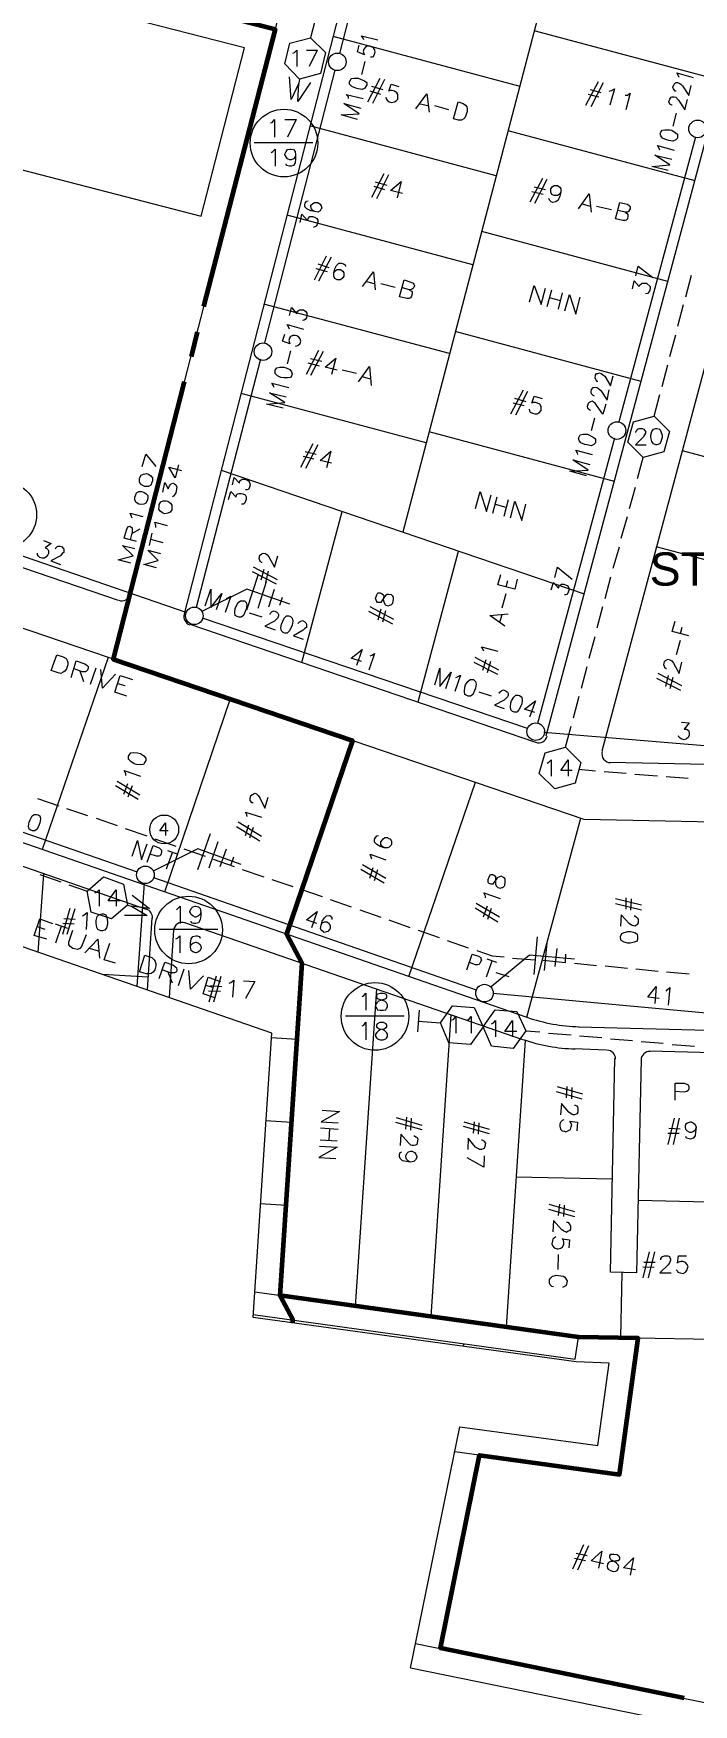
# Model space of a CAD drawing. Header units: millimetres. Extents: x 3.6 to 37.8, y 0.6 to 28.7.
# Drawn here: x 11.16 to 16, y 10.01 to 22.28 of the extents above; entities that cross this region are included whole.
import ezdxf

# ---------------------------------------------------------------- set-up
doc = ezdxf.new("R2010")
doc.units = ezdxf.units.MM
for name, color, linetype in [('PDF_0', 7, 'Continuous'), ('PDF_S45$BOUNDARY-NODE', 3, 'Continuous'), ('PDF_S45$HCOUNT', 1, 'Continuous'), ('PDF_S45$NAME-ROAD', 7, 'Continuous'), ('PDF_S45$Passives-TapOffs', 7, 'Continuous'), ('PDF_S45$POLE', 7, 'Continuous'), ('PDF_S45$strand', 7, 'Continuous'), ('PDF_S45$Symbols-EndOfLine', 7, 'Continuous'), ('PDF_S45$Symbols-SelfTerminating', 7, 'Continuous'), ('PDF_S45$Symbols-Terminator', 7, 'Continuous'), ('PDF_Text', 7, 'Continuous')]:
    doc.layers.add(name, color=color, linetype=linetype)
for name, color, linetype, true_color in [('PDF_S45$Actives-NodeReceiver', 104, 'Continuous', 0x009525), ('PDF_S45$Cable-565', 23, 'Continuous', 0xdd8a6e), ('PDF_S45$LOTS', 254, 'Continuous', 0xdcdcdc), ('PDF_S45$ROAD', 8, 'Continuous', 0x808080), ('PDF_S45$SDU', 157, 'Continuous', 0x396472), ('PDF_S45$Symbols-Ground', 12, 'Continuous', 0xb80000)]:
    doc.layers.add(name, color=color, linetype=linetype, true_color=true_color)
doc.styles.add('PDF Swiss721BT-LightCondensed', font='arial.ttf')

msp = doc.modelspace()

# ---------------------------------------------------------------- linework, layer by layer
at = {"layer": 'PDF_0', "lineweight": 9}
msp.add_lwpolyline([(22.904, 8.446), (13.922, 10.277), (14.285, 12.049), (15.298, 11.912), (15.381, 12.516), (15.139, 12.525), (12.767, 12.85), (12.904, 14.939), (6.495, 17.157), (7.784, 19.822), (8.347, 21.978), (12.387, 20.935), (12.704, 22.169), (11.145, 22.57), (12.412, 28.583), (14.622, 28.116), (14.485, 27.586), (14.71, 27.532), (24.709, 25.218)], dxfattribs=at)
at = {"layer": 'PDF_S45$Actives-NodeReceiver', "lineweight": 18}
for points in [[(11.954, 19.096), (11.979, 19.188), (12.054, 19.096)], [(12.22, 19.109), (12.195, 19.013), (12.15, 19.092), (12.241, 19.067)], [(12.104, 18.909), (12.12, 18.979), (12.145, 18.934), (12.154, 18.954), (12.158, 18.963), (12.166, 18.971), (12.179, 18.975), (12.191, 18.971), (12.2, 18.963), (12.208, 18.946), (12.2, 18.904), (12.191, 18.888), (12.183, 18.879), (12.175, 18.875)], [(11.912, 18.546), (11.82, 18.571), (11.837, 18.629), (11.849, 18.654), (11.862, 18.658), (11.87, 18.654), (11.879, 18.646), (11.879, 18.617), (11.866, 18.558)], [(11.879, 18.717), (11.866, 18.754), (11.958, 18.729)], [(12.054, 18.65), (12.054, 18.663), (12.045, 18.688), (12.137, 18.663)], [(11.937, 18.638), (11.874, 18.604)], [(12.024, 18.608), (12.004, 18.517)], [(12.108, 18.537), (12.016, 18.562)], [(11.87, 18.387), (11.778, 18.412), (11.887, 18.442), (11.808, 18.517), (11.899, 18.496)], [(12.058, 18.354), (11.966, 18.379), (12.07, 18.408), (11.995, 18.483), (12.087, 18.458)]]:
    msp.add_lwpolyline(points, dxfattribs=at)
for points in [[(11.933, 19.004), (11.937, 19.017), (11.945, 19.034), (11.962, 19.042), (11.983, 19.046), (11.999, 19.042), (12.016, 19.029), (12.029, 19.013), (12.029, 18.992), (12.024, 18.979), (12.016, 18.959), (11.999, 18.95), (11.974, 18.95), (11.962, 18.954), (11.941, 18.967), (11.933, 18.984)], [(11.899, 18.871), (11.904, 18.884), (11.912, 18.904), (11.929, 18.913), (11.949, 18.913), (11.966, 18.909), (11.983, 18.896), (11.995, 18.884), (11.995, 18.863), (11.991, 18.846), (11.979, 18.829), (11.966, 18.821), (11.941, 18.817), (11.929, 18.821), (11.908, 18.834), (11.899, 18.85)], [(12.079, 18.804), (12.079, 18.817), (12.091, 18.838), (12.108, 18.846), (12.129, 18.846), (12.141, 18.842), (12.162, 18.829), (12.17, 18.813), (12.17, 18.779), (12.158, 18.763), (12.141, 18.754), (12.12, 18.75), (12.108, 18.754), (12.087, 18.767), (12.075, 18.783)]]:
    msp.add_lwpolyline(points, close=True, dxfattribs=at)
at = {"layer": 'PDF_S45$BOUNDARY-NODE', "lineweight": 60}
for points in [[(11.361, 22.707), (12.929, 22.307), (12.404, 20.272)], [(12.358, 20.084), (12.312, 19.901)], [(12.262, 19.718), (11.741, 17.683), (13.496, 17.086), (13.013, 15.664), (13.125, 15.452), (12.963, 13.012), (13.059, 12.833), (13.055, 12.81)], [(15.932, 10.056), (14.143, 10.423), (14.43, 11.841), (15.456, 11.699), (15.594, 12.7), (15.156, 12.708), (12.963, 13.012)]]:
    msp.add_lwpolyline(points, dxfattribs=at)
at = {"layer": 'PDF_S45$Cable-565', "lineweight": 13}
for points in [[(13.238, 22.432), (13.188, 22.244)], [(15.944, 20.343), (15.986, 20.501)], [(15.886, 20.126), (15.927, 20.285)], [(15.827, 19.905), (15.869, 20.064)], [(15.769, 19.684), (15.811, 19.843)], [(15.711, 19.467), (15.752, 19.626)], [(15.59, 19.009), (15.631, 19.163)], [(15.531, 18.788), (15.573, 18.946)], [(15.469, 18.571), (15.515, 18.729)], [(15.41, 18.35), (15.456, 18.508)], [(15.352, 18.129), (15.394, 18.287)], [(15.294, 17.912), (15.335, 18.07)], [(15.235, 17.691), (15.277, 17.849)], [(15.177, 17.47), (15.219, 17.628)], [(15.118, 17.253), (15.16, 17.412)], [(15.06, 17.036), (15.102, 17.191)], [(15.281, 16.861), (15.156, 16.874)], [(15.506, 16.845), (15.344, 16.857)], [(15.736, 16.824), (15.569, 16.836)], [(15.961, 16.807), (15.798, 16.819)], [(11.186, 16.661), (11.341, 16.607)], [(11.399, 16.586), (11.553, 16.536)], [(11.616, 16.515), (11.77, 16.461)], [(11.828, 16.44), (11.987, 16.386)], [(12.045, 16.365), (12.2, 16.311)], [(12.258, 16.29), (12.416, 16.236)], [(12.475, 16.215), (12.629, 16.161)], [(11.203, 16.102), (11.357, 16.048)], [(12.687, 16.14), (12.846, 16.086)], [(11.416, 16.027), (11.549, 15.981)], [(12.904, 16.065), (13.059, 16.015)], [(13.117, 15.994), (13.275, 15.94)], [(13.334, 15.919), (13.488, 15.865)], [(13.551, 15.844), (13.705, 15.79)], [(13.763, 15.769), (13.918, 15.714)], [(13.98, 15.694), (14.134, 15.639)], [(14.193, 15.619), (14.347, 15.564)], [(14.41, 15.544), (14.522, 15.506), (14.61, 15.498)], [(14.672, 15.489), (14.835, 15.477)], [(14.897, 15.473), (15.06, 15.456)], [(15.127, 15.452), (15.289, 15.435)], [(15.352, 15.431), (15.515, 15.414)], [(15.577, 15.41), (15.74, 15.393)], [(15.802, 15.389), (15.969, 15.373)], [(14.768, 14.956), (14.872, 14.947)], [(14.935, 14.939), (15.102, 14.926)], [(15.164, 14.918), (15.327, 14.906)], [(15.39, 14.897), (15.552, 14.885)], [(15.615, 14.876), (15.777, 14.864)], [(15.844, 14.855), (16.007, 14.843)]]:
    msp.add_lwpolyline(points, dxfattribs=at)
at = {"layer": 'PDF_S45$HCOUNT', "lineweight": 9}
msp.add_lwpolyline([(12.145, 16.423), (12.083, 16.423), (12.125, 16.482), (12.125, 16.39)], dxfattribs=at)
msp.add_circle((12.115, 16.433), 0.106, dxfattribs=at)
at = {"layer": 'PDF_S45$LOTS', "lineweight": 0}
for points in [[(13.868, 18.617), (15.41, 24.5), (15.636, 25.472)], [(14.727, 21.886), (13.355, 22.253)], [(16.207, 21.928), (14.831, 22.294)], [(14.551, 21.231), (13.184, 21.598)], [(16.011, 21.194), (14.639, 21.561)], [(14.38, 20.577), (13.017, 20.943)], [(15.811, 20.456), (14.447, 20.823)], [(14.209, 19.926), (12.846, 20.289)], [(15.615, 19.722), (14.251, 20.089)], [(14.038, 19.271), (12.679, 19.634)], [(15.419, 18.988), (14.059, 19.351)], [(17.253, 18.854), (15.919, 19.213)], [(12.533, 19.071), (15.198, 18.162)], [(13.125, 17.658), (13.421, 18.767)], [(13.98, 17.37), (14.276, 18.475)], [(17.074, 18.15), (15.727, 18.508)], [(11.703, 17.695), (11.22, 16.286)], [(12.6, 17.391), (12.116, 15.973)], [(13.496, 17.086), (13.013, 15.664)], [(14.397, 16.778), (13.909, 15.352)], [(14.777, 15.056), (15.173, 16.515)], [(11.19, 15.533), (11.232, 16.106)], [(11.995, 15.348), (11.661, 15.369)], [(13.125, 15.452), (12.963, 13.012)], [(13.672, 15.264), (13.517, 12.933)], [(14.218, 15.072), (14.072, 12.858)], [(12.902, 14.905), (13.088, 14.893)], [(14.764, 14.885), (14.626, 12.783)], [(12.862, 14.297), (13.05, 14.284)], [(15.406, 13.867), (14.697, 13.88)], [(12.822, 13.688), (13.009, 13.675)], [(16.303, 13.692), (15.594, 13.709)], [(15.473, 13.179), (15.465, 12.704)], [(13.055, 12.81), (13.059, 12.833)], [(15.594, 12.7), (15.456, 11.699), (14.247, 11.866)], [(14.311, 12.638), (14.314, 12.658)], [(16.282, 12.687), (15.156, 12.708)], [(14.143, 10.423), (14.43, 11.841)]]:
    msp.add_lwpolyline(points, dxfattribs=at)
at = {"layer": 'PDF_S45$NAME-ROAD', "lineweight": 9}
for points in [[(11.328, 17.716), (11.374, 17.699), (11.395, 17.687), (11.403, 17.674), (11.407, 17.658), (11.407, 17.641), (11.399, 17.612), (11.386, 17.595), (11.374, 17.587), (11.357, 17.578), (11.336, 17.583), (11.286, 17.599)], [(11.974, 15.51), (12.024, 15.493), (12.041, 15.477), (12.049, 15.464), (12.054, 15.448), (12.054, 15.431), (12.045, 15.402), (12.033, 15.385), (12.02, 15.377), (12.004, 15.373), (11.983, 15.373), (11.933, 15.389)]]:
    msp.add_lwpolyline(points, close=True, dxfattribs=at)
for points in [[(11.432, 17.549), (11.47, 17.67), (11.532, 17.649), (11.549, 17.637), (11.557, 17.628), (11.557, 17.616), (11.553, 17.603), (11.545, 17.595), (11.537, 17.591), (11.512, 17.591), (11.453, 17.612)], [(11.524, 17.516), (11.499, 17.595)], [(11.574, 17.499), (11.616, 17.62)], [(11.758, 17.574), (11.662, 17.47), (11.649, 17.608)], [(11.841, 17.412), (11.753, 17.441), (11.791, 17.562), (11.883, 17.533)], [(11.828, 17.487), (11.774, 17.503)], [(11.253, 15.627), (11.161, 15.656), (11.203, 15.777), (11.295, 15.744)], [(11.241, 15.698), (11.186, 15.719)], [(11.407, 15.706), (11.316, 15.739)], [(11.32, 15.602), (11.361, 15.723)], [(11.541, 15.66), (11.507, 15.573), (11.495, 15.56), (11.478, 15.552), (11.457, 15.556), (11.445, 15.56), (11.424, 15.573), (11.416, 15.589), (11.416, 15.606), (11.445, 15.694)], [(11.532, 15.527), (11.628, 15.627), (11.641, 15.489)], [(11.758, 15.452), (11.674, 15.477), (11.716, 15.598)], [(11.633, 15.539), (11.566, 15.56)], [(12.079, 15.339), (12.12, 15.46), (12.179, 15.439), (12.2, 15.423), (12.204, 15.418), (12.208, 15.402), (12.204, 15.389), (12.191, 15.381), (12.162, 15.381), (12.1, 15.402)], [(12.175, 15.306), (12.145, 15.385)], [(12.22, 15.289), (12.262, 15.41)], [(12.404, 15.36), (12.308, 15.26), (12.296, 15.398)], [(12.487, 15.197), (12.4, 15.227), (12.437, 15.348), (12.529, 15.318)], [(12.475, 15.272), (12.421, 15.289)], [(15.865, 14.447), (15.865, 14.572), (15.932, 14.572), (15.952, 14.564), (15.961, 14.559), (15.965, 14.547), (15.965, 14.53), (15.961, 14.518), (15.952, 14.509), (15.932, 14.505), (15.865, 14.509)]]:
    msp.add_lwpolyline(points, dxfattribs=at)
at = {"layer": 'PDF_S45$Passives-TapOffs', "lineweight": 9}
for points in [[(13.263, 21.982), (13.109, 21.94), (13, 22.053), (13.038, 22.203), (13.188, 22.244), (13.3, 22.136)], [(15.781, 19.205), (15.631, 19.163), (15.519, 19.276), (15.56, 19.426), (15.711, 19.467), (15.823, 19.355)], [(15.723, 19.376), (15.731, 19.376), (15.752, 19.371), (15.761, 19.355), (15.769, 19.326), (15.769, 19.309), (15.761, 19.28), (15.752, 19.263), (15.731, 19.255), (15.723, 19.255), (15.706, 19.263), (15.694, 19.28), (15.686, 19.309), (15.686, 19.326), (15.694, 19.355), (15.706, 19.371)], [(15.131, 16.774), (14.981, 16.732), (14.868, 16.845), (14.91, 16.995), (15.06, 17.036), (15.173, 16.924)], [(11.816, 16.031), (11.845, 15.877), (11.728, 15.777), (11.578, 15.827), (11.549, 15.981), (11.67, 16.086)], [(14.205, 14.868), (14.143, 15.014), (14.23, 15.139), (14.389, 15.127), (14.455, 14.985), (14.364, 14.855)], [(14.518, 14.843), (14.455, 14.985), (14.543, 15.11), (14.702, 15.097), (14.768, 14.956), (14.676, 14.826)]]:
    msp.add_lwpolyline(points, close=True, dxfattribs=at)
for points in [[(13.059, 22.132), (13.071, 22.136), (13.088, 22.153), (13.088, 22.032)], [(13.159, 22.153), (13.238, 22.153), (13.18, 22.032)], [(15.577, 19.346), (15.577, 19.355), (15.586, 19.363), (15.59, 19.371), (15.602, 19.376), (15.623, 19.376), (15.636, 19.371), (15.64, 19.363), (15.648, 19.355), (15.648, 19.342), (15.64, 19.33), (15.631, 19.313), (15.573, 19.255), (15.652, 19.255)], [(14.927, 16.92), (14.939, 16.928), (14.956, 16.945), (14.956, 16.824)], [(15.11, 16.865), (15.027, 16.865), (15.081, 16.945), (15.081, 16.824)], [(11.607, 15.969), (11.62, 15.973), (11.637, 15.99), (11.637, 15.869)], [(11.791, 15.91), (11.703, 15.91), (11.762, 15.99), (11.762, 15.869)], [(14.226, 15.035), (14.239, 15.039), (14.255, 15.06), (14.255, 14.939)], [(14.339, 15.035), (14.351, 15.039), (14.368, 15.06), (14.368, 14.939)], [(14.518, 15.006), (14.531, 15.014), (14.547, 15.031), (14.547, 14.91)], [(14.702, 14.951), (14.614, 14.951), (14.672, 15.031), (14.672, 14.91)]]:
    msp.add_lwpolyline(points, dxfattribs=at)
at = {"layer": 'PDF_S45$POLE', "lineweight": 0}
for points in [[(13.58, 22.228), (13.576, 22.24), (13.563, 22.257), (13.684, 22.228)], [(13.63, 22.103), (13.642, 22.103), (13.651, 22.107), (13.659, 22.124), (13.663, 22.14), (13.659, 22.157), (13.651, 22.169), (13.626, 22.182), (13.605, 22.182), (13.592, 22.174), (13.58, 22.161), (13.576, 22.144), (13.58, 22.128), (13.584, 22.119), (13.534, 22.14), (13.546, 22.19)], [(13.588, 22.069), (13.563, 21.973)], [(15.894, 21.953), (15.89, 21.965), (15.877, 21.986), (15.998, 21.953)], [(15.873, 21.852), (15.865, 21.852), (15.857, 21.861), (15.852, 21.869), (15.848, 21.882), (15.857, 21.903), (15.869, 21.915), (15.882, 21.915), (15.894, 21.911), (15.907, 21.903), (15.919, 21.89), (15.965, 21.819), (15.982, 21.894)], [(13.534, 21.644), (13.413, 21.677), (13.546, 21.686), (13.434, 21.761), (13.559, 21.727)], [(13.467, 21.798), (13.467, 21.811), (13.451, 21.827), (13.576, 21.798)], [(15.844, 21.748), (15.84, 21.748), (15.827, 21.757), (15.819, 21.773), (15.827, 21.794), (15.836, 21.807), (15.844, 21.811), (15.857, 21.811), (15.869, 21.807), (15.89, 21.786), (15.936, 21.715), (15.957, 21.79)], [(15.873, 21.69), (15.848, 21.594)], [(15.815, 21.269), (15.694, 21.298), (15.827, 21.31), (15.715, 21.381), (15.84, 21.352)], [(15.752, 21.419), (15.748, 21.431), (15.736, 21.452), (15.857, 21.419)], [(13.034, 20.205), (13.05, 20.264), (13.088, 20.218), (13.092, 20.235), (13.1, 20.243), (13.109, 20.247), (13.138, 20.247), (13.154, 20.235), (13.163, 20.222), (13.163, 20.205), (13.159, 20.189), (13.15, 20.176), (13.142, 20.172), (13.129, 20.168)], [(13.034, 20.105), (13.029, 20.118), (13.017, 20.139), (13.138, 20.105)], [(13.079, 19.98), (13.096, 19.984), (13.113, 20.001), (13.117, 20.018), (13.113, 20.034), (13.104, 20.047), (13.088, 20.055), (13.075, 20.059), (13.059, 20.059), (13.042, 20.051), (13.034, 20.039), (13.029, 20.022), (13.034, 20.005), (13.038, 19.997), (12.984, 20.018), (13, 20.068)], [(13.042, 19.947), (13.017, 19.851)], [(15.298, 19.722), (15.294, 19.722), (15.285, 19.73), (15.277, 19.747), (15.281, 19.768), (15.289, 19.78), (15.298, 19.78), (15.31, 19.784), (15.323, 19.78), (15.331, 19.772), (15.348, 19.759), (15.39, 19.688), (15.41, 19.763)], [(12.988, 19.526), (12.867, 19.555), (13, 19.567), (12.888, 19.638), (13.009, 19.609)], [(12.921, 19.676), (12.917, 19.688), (12.904, 19.709), (13.029, 19.676)], [(15.273, 19.613), (15.264, 19.617), (15.252, 19.63), (15.248, 19.642), (15.252, 19.663), (15.264, 19.676), (15.269, 19.676), (15.281, 19.68), (15.294, 19.676), (15.306, 19.667), (15.319, 19.655), (15.365, 19.584), (15.381, 19.659)], [(15.356, 19.555), (15.335, 19.48), (15.289, 19.547), (15.277, 19.563), (15.264, 19.572), (15.256, 19.576), (15.244, 19.572), (15.235, 19.567), (15.227, 19.559), (15.219, 19.538), (15.223, 19.526), (15.227, 19.522), (15.239, 19.513), (15.244, 19.509)], [(15.273, 19.451), (15.248, 19.359)], [(15.214, 19.029), (15.093, 19.063), (15.227, 19.071), (15.114, 19.146), (15.239, 19.113)], [(15.152, 19.184), (15.148, 19.196), (15.135, 19.217), (15.256, 19.184)], [(12.416, 18.075), (12.458, 18.196), (12.458, 18.062), (12.537, 18.166), (12.496, 18.045)], [(12.571, 18.129), (12.583, 18.133), (12.604, 18.145), (12.562, 18.025)], [(12.892, 18.012), (12.896, 18.02), (12.908, 18.033), (12.921, 18.037), (12.942, 18.029), (12.95, 18.02), (12.954, 18.012), (12.954, 18), (12.95, 17.987), (12.925, 17.962), (12.854, 17.924), (12.929, 17.899)], [(12.833, 17.991), (12.742, 18.02)], [(13.096, 17.945), (13.109, 17.958), (13.117, 17.962), (13.129, 17.966), (13.146, 17.958), (13.154, 17.95), (13.159, 17.941), (13.159, 17.916), (13.146, 17.908), (13.134, 17.895), (13.063, 17.854), (13.134, 17.829)], [(14.101, 17.495), (14.139, 17.616), (14.139, 17.482), (14.222, 17.587), (14.18, 17.466)], [(14.255, 17.549), (14.268, 17.553), (14.289, 17.566), (14.247, 17.445)], [(14.518, 17.412), (14.426, 17.441)], [(14.576, 17.432), (14.576, 17.441), (14.589, 17.449), (14.593, 17.453), (14.606, 17.457), (14.626, 17.449), (14.635, 17.441), (14.639, 17.432), (14.639, 17.42), (14.635, 17.407), (14.61, 17.382), (14.539, 17.345), (14.61, 17.32)], [(14.835, 17.291), (14.76, 17.316), (14.839, 17.378), (14.797, 17.257)], [(11.879, 16.236), (11.92, 16.352), (11.949, 16.211), (11.991, 16.327)], [(11.991, 16.194), (12.033, 16.315), (12.079, 16.298), (12.095, 16.282), (12.095, 16.269), (12.091, 16.248), (12.083, 16.24), (12.075, 16.236), (12.058, 16.236), (12.012, 16.252)], [(12.133, 16.144), (12.175, 16.265)], [(12.212, 16.252), (12.141, 16.277)], [(14.335, 15.402), (14.376, 15.518), (14.422, 15.502), (14.439, 15.493), (14.439, 15.485), (14.443, 15.473), (14.435, 15.456), (14.426, 15.443), (14.418, 15.439), (14.401, 15.439), (14.355, 15.456)], [(14.481, 15.352), (14.522, 15.468)], [(14.556, 15.456), (14.485, 15.481)], [(14.647, 15.352), (14.551, 15.381)]]:
    msp.add_lwpolyline(points, dxfattribs=at)
for points in [[(13.476, 21.919), (13.488, 21.944), (13.509, 21.948), (13.538, 21.948), (13.555, 21.94), (13.584, 21.928), (13.601, 21.915), (13.601, 21.898), (13.596, 21.886), (13.588, 21.873), (13.567, 21.865), (13.538, 21.869), (13.521, 21.873), (13.492, 21.886), (13.476, 21.903)], [(15.756, 21.54), (15.761, 21.552), (15.769, 21.565), (15.79, 21.569), (15.823, 21.569), (15.84, 21.565), (15.865, 21.548), (15.882, 21.536), (15.882, 21.506), (15.869, 21.494), (15.848, 21.486), (15.819, 21.49), (15.802, 21.494), (15.773, 21.506), (15.761, 21.523)], [(12.929, 19.78), (12.929, 19.805), (12.942, 19.822), (12.963, 19.826), (12.992, 19.826), (13.009, 19.822), (13.038, 19.809), (13.05, 19.793), (13.054, 19.776), (13.05, 19.763), (13.042, 19.751), (13.021, 19.747), (12.992, 19.747), (12.971, 19.751), (12.946, 19.763)], [(15.156, 19.305), (15.169, 19.33), (15.189, 19.334), (15.223, 19.334), (15.264, 19.313), (15.281, 19.301), (15.281, 19.271), (15.269, 19.259), (15.248, 19.25), (15.219, 19.255), (15.202, 19.259), (15.173, 19.271), (15.16, 19.288)], [(12.675, 18.112), (12.704, 18.112), (12.717, 18.1), (12.721, 18.079), (12.717, 18.05), (12.708, 18.033), (12.696, 18.004), (12.679, 17.991), (12.662, 17.991), (12.65, 17.995), (12.637, 18.004), (12.633, 18.025), (12.637, 18.058), (12.658, 18.1)], [(13.029, 18), (13.042, 17.995), (13.054, 17.983), (13.059, 17.962), (13.054, 17.933), (13.034, 17.891), (13.017, 17.874), (13, 17.874), (12.988, 17.879), (12.975, 17.891), (12.971, 17.912), (12.975, 17.941), (12.996, 17.983), (13.013, 18)], [(14.36, 17.533), (14.385, 17.533), (14.401, 17.52), (14.405, 17.499), (14.401, 17.47), (14.393, 17.453), (14.38, 17.424), (14.364, 17.412), (14.347, 17.412), (14.335, 17.416), (14.322, 17.424), (14.318, 17.445), (14.322, 17.478), (14.326, 17.495), (14.343, 17.52)], [(14.714, 17.42), (14.722, 17.416), (14.739, 17.403), (14.743, 17.382), (14.739, 17.353), (14.718, 17.312), (14.702, 17.295), (14.685, 17.295), (14.672, 17.299), (14.66, 17.312), (14.656, 17.332), (14.66, 17.362), (14.664, 17.378), (14.681, 17.403), (14.697, 17.42)]]:
    msp.add_lwpolyline(points, close=True, dxfattribs=at)
for centre in [(13.386, 22.067), (16.03, 21.575), (12.84, 19.94), (15.438, 19.361), (12.336, 18.001), (14.842, 17.151), (11.977, 16.1), (14.466, 15.232)]:
    msp.add_circle(centre, 0.0646, dxfattribs=at)
at = {"layer": 'PDF_S45$ROAD', "lineweight": 0}
for points in [[(11.862, 18.162), (13.838, 25.822)], [(14.251, 25.73), (12.262, 18.016)], [(14.918, 17.12), (17.049, 25.08)], [(17.462, 24.988), (15.327, 17.007)], [(8.572, 19.209), (11.778, 18.116)], [(19.589, 16.415), (15.198, 16.507), (8.313, 18.85)], [(12.304, 17.941), (14.839, 17.074)], [(7.684, 17.512), (14.777, 15.056)], [(15.385, 16.928), (18.108, 16.87)], [(10.482, 16.369), (11.983, 15.848)], [(12.024, 15.785), (11.99, 15.256)], [(14.747, 14.889), (12.266, 15.748)], [(12.183, 15.694), (12.151, 15.2)], [(15.156, 14.985), (20.656, 14.843)], [(15.36, 14.814), (15.127, 14.822)], [(15.615, 14.747), (15.581, 13.179), (15.39, 13.183), (15.423, 14.751)], [(12.768, 12.872), (15.131, 12.545), (15.156, 12.708), (12.779, 13.036)], [(13.959, 10.458), (23.108, 8.592), (23.075, 8.28), (22.89, 8.317)]]:
    msp.add_lwpolyline(points, dxfattribs=at)
msp.add_lwpolyline([(17.037, 14.706, 0.412782), (16.974, 14.772), (15.677, 14.805)], format="xyb", dxfattribs=at)
for centre, radius, start, end in [((11.802, 18.176), 0.0646, 251.1969, 345.5474), ((12.323, 17.997), 0.0646, 165.5475, 251.1969), ((14.863, 17.134), 0.0646, 251.1969, 345.0311), ((15.392, 16.988), 0.0646, 165.0312, 268.8244), ((11.964, 15.787), 0.0646, 356.2372, 70.8838), ((12.248, 15.687), 0.0646, 70.8837, 176.2371), ((15.192, 16.246), 1.261, 250.8838, 268.5443), ((15.163, 16.083), 1.261, 250.8838, 268.5443), ((15.363, 14.749), 0.0646, 358.8245, 88.5443), ((15.68, 14.74), 0.0646, 88.5443, 178.8244)]:
    msp.add_arc(centre, radius, start, end, dxfattribs=at)
at = {"layer": 'PDF_S45$SDU', "lineweight": 0}
for points in [[(13.609, 21.773), (13.701, 21.948)], [(13.705, 21.827), (13.626, 21.852)], [(13.722, 21.861), (13.638, 21.886)], [(13.647, 21.765), (13.734, 21.94)], [(13.742, 21.807), (13.747, 21.794), (13.751, 21.786), (13.767, 21.773), (13.784, 21.769), (13.805, 21.773), (13.817, 21.782), (13.83, 21.794), (13.83, 21.827), (13.822, 21.84), (13.805, 21.852), (13.788, 21.857), (13.767, 21.857), (13.763, 21.852), (13.78, 21.903), (13.838, 21.886)], [(15.21, 21.748), (15.302, 21.923)], [(15.323, 21.84), (15.244, 21.861)], [(15.248, 21.74), (15.339, 21.915)], [(15.381, 21.852), (15.398, 21.857), (15.419, 21.869), (15.385, 21.748)], [(15.498, 21.823), (15.515, 21.823), (15.535, 21.836), (15.502, 21.715)], [(13.963, 21.723), (14.043, 21.832), (14.059, 21.698)], [(14.051, 21.744), (13.993, 21.757)], [(14.205, 21.715), (14.101, 21.744)], [(15.306, 21.807), (15.227, 21.827)], [(13.638, 21.073), (13.73, 21.248)], [(13.676, 21.064), (13.763, 21.24)], [(13.734, 21.127), (13.655, 21.152)], [(13.751, 21.16), (13.667, 21.185)], [(13.863, 21.102), (13.776, 21.123), (13.855, 21.189), (13.826, 21.069)], [(14.802, 21.039), (14.893, 21.214)], [(14.897, 21.094), (14.814, 21.114)], [(14.914, 21.127), (14.831, 21.148)], [(14.835, 21.031), (14.927, 21.206)], [(15.027, 21.11), (15.018, 21.081), (15.006, 21.052), (14.989, 21.039), (14.968, 21.035), (14.956, 21.039), (14.943, 21.052), (14.939, 21.064)], [(15.156, 20.989), (15.235, 21.098), (15.248, 20.964)], [(15.244, 21.006), (15.185, 21.023)], [(15.398, 20.981), (15.289, 21.006)], [(15.498, 20.964), (15.515, 20.952), (15.519, 20.948), (15.519, 20.935), (15.515, 20.914), (15.506, 20.906), (15.498, 20.902), (15.481, 20.902), (15.427, 20.914), (15.46, 21.035), (15.515, 21.023), (15.531, 21.01), (15.535, 21.006), (15.535, 20.989), (15.531, 20.981), (15.523, 20.968), (15.519, 20.964), (15.498, 20.964), (15.444, 20.977)], [(13.217, 20.468), (13.305, 20.643)], [(13.25, 20.46), (13.342, 20.635)], [(13.313, 20.526), (13.23, 20.547)], [(13.325, 20.556), (13.246, 20.581)], [(13.359, 20.518), (13.367, 20.547), (13.38, 20.572), (13.396, 20.589), (13.417, 20.589), (13.43, 20.585), (13.442, 20.577), (13.446, 20.564)], [(13.571, 20.418), (13.651, 20.526), (13.663, 20.393)], [(13.655, 20.439), (13.596, 20.456)], [(13.809, 20.41), (13.705, 20.439)], [(13.913, 20.393), (13.93, 20.385), (13.934, 20.376), (13.934, 20.364), (13.93, 20.347), (13.922, 20.335), (13.913, 20.33), (13.897, 20.33), (13.843, 20.343), (13.876, 20.468), (13.926, 20.451), (13.943, 20.443), (13.947, 20.435), (13.951, 20.422), (13.947, 20.41), (13.938, 20.401), (13.93, 20.397), (13.913, 20.393), (13.859, 20.41)], [(14.797, 20.305), (14.831, 20.426), (14.881, 20.285), (14.914, 20.406)], [(14.927, 20.272), (14.96, 20.393)], [(15.01, 20.251), (15.039, 20.372)], [(15.027, 20.314), (14.943, 20.335)], [(15.056, 20.239), (15.089, 20.36), (15.135, 20.214), (15.169, 20.339)], [(13.159, 19.776), (13.25, 19.951)], [(13.271, 19.868), (13.188, 19.888)], [(13.192, 19.768), (13.284, 19.943)], [(13.384, 19.805), (13.296, 19.826), (13.375, 19.893), (13.342, 19.772)], [(13.255, 19.834), (13.171, 19.855)], [(13.526, 19.78), (13.421, 19.805)], [(13.542, 19.718), (13.622, 19.83), (13.634, 19.692)], [(13.63, 19.738), (13.571, 19.755)], [(14.66, 19.484), (14.752, 19.659)], [(14.697, 19.476), (14.785, 19.651)], [(14.756, 19.542), (14.676, 19.563)], [(14.772, 19.572), (14.689, 19.597)], [(14.793, 19.517), (14.797, 19.505), (14.802, 19.497), (14.818, 19.488), (14.835, 19.484), (14.852, 19.484), (14.868, 19.492), (14.881, 19.509), (14.881, 19.538), (14.872, 19.555), (14.856, 19.563), (14.839, 19.567), (14.818, 19.567), (14.814, 19.563), (14.831, 19.613), (14.889, 19.597)], [(13.117, 19.092), (13.209, 19.267)], [(13.154, 19.084), (13.246, 19.259)], [(13.213, 19.15), (13.134, 19.171)], [(13.23, 19.184), (13.15, 19.205)], [(13.342, 19.121), (13.259, 19.142), (13.338, 19.209), (13.305, 19.088)], [(14.401, 18.788), (14.435, 18.913), (14.481, 18.767), (14.514, 18.888)], [(14.526, 18.754), (14.56, 18.875)], [(14.626, 18.796), (14.547, 18.817)], [(14.61, 18.733), (14.643, 18.854)], [(14.656, 18.721), (14.689, 18.842), (14.739, 18.7), (14.768, 18.821)], [(12.833, 18.392), (12.829, 18.392), (12.821, 18.4), (12.817, 18.408), (12.813, 18.421), (12.817, 18.446), (12.829, 18.454), (12.833, 18.458), (12.846, 18.462), (12.858, 18.458), (12.871, 18.45), (12.883, 18.433), (12.925, 18.358), (12.95, 18.442)], [(12.938, 18.233), (12.763, 18.325)], [(12.946, 18.266), (12.771, 18.358)], [(12.846, 18.341), (12.825, 18.262)], [(12.879, 18.329), (12.858, 18.246)], [(14.706, 18.271), (14.689, 18.196), (14.564, 18.229), (14.585, 18.304)], [(14.622, 18.162), (14.593, 18.058)], [(14.635, 18.258), (14.622, 18.212)], [(13.792, 17.941), (13.617, 18.033)], [(13.801, 17.975), (13.626, 18.066)], [(13.705, 18.05), (13.684, 17.97)], [(13.738, 18.037), (13.717, 17.954)], [(14.614, 17.924), (14.506, 18.004), (14.639, 18.016)], [(14.593, 18.008), (14.576, 17.95)], [(15.965, 17.854), (15.844, 17.887), (15.865, 17.962)], [(15.915, 17.916), (15.902, 17.87)], [(15.902, 17.82), (15.873, 17.716)], [(14.572, 17.603), (14.397, 17.695)], [(14.46, 17.741), (14.455, 17.754), (14.443, 17.774), (14.564, 17.741)], [(14.476, 17.678), (14.451, 17.599)], [(14.51, 17.666), (14.485, 17.583)], [(15.802, 17.612), (15.798, 17.612), (15.79, 17.62), (15.786, 17.628), (15.781, 17.641), (15.786, 17.666), (15.794, 17.674), (15.802, 17.678), (15.815, 17.683), (15.827, 17.678), (15.84, 17.67), (15.852, 17.653), (15.894, 17.578), (15.915, 17.662)], [(14.564, 17.57), (14.389, 17.658)], [(15.907, 17.453), (15.731, 17.541)], [(15.915, 17.487), (15.74, 17.578)], [(15.815, 17.562), (15.794, 17.482)], [(15.848, 17.549), (15.827, 17.466)], [(11.833, 16.828), (11.833, 16.845), (11.82, 16.865), (11.941, 16.824)], [(11.924, 16.653), (11.758, 16.753)], [(11.937, 16.686), (11.77, 16.786)], [(11.845, 16.769), (11.816, 16.69)], [(11.879, 16.753), (11.849, 16.669)], [(12.767, 16.628), (12.758, 16.628), (12.75, 16.64), (12.746, 16.644), (12.746, 16.661), (12.75, 16.682), (12.763, 16.69), (12.771, 16.694), (12.783, 16.699), (12.792, 16.694), (12.804, 16.682), (12.817, 16.665), (12.854, 16.59), (12.879, 16.669)], [(12.725, 16.528), (12.721, 16.54), (12.712, 16.561), (12.829, 16.523)], [(12.817, 16.348), (12.646, 16.453)], [(12.829, 16.382), (12.658, 16.486)], [(12.733, 16.465), (12.708, 16.386)], [(12.767, 16.448), (12.742, 16.369)], [(13.73, 16.298), (13.701, 16.307), (13.676, 16.323), (13.659, 16.34), (13.659, 16.361), (13.663, 16.369), (13.676, 16.386), (13.688, 16.39)], [(13.638, 16.215), (13.626, 16.252), (13.742, 16.211)], [(13.73, 16.04), (13.559, 16.14)], [(13.742, 16.073), (13.571, 16.173)], [(13.647, 16.152), (13.622, 16.073)], [(13.68, 16.136), (13.655, 16.056)], [(14.472, 15.931), (14.472, 15.944), (14.46, 15.969), (14.581, 15.927)], [(11.37, 15.664), (11.424, 15.856)], [(11.403, 15.664), (11.462, 15.852)], [(11.516, 15.798), (11.528, 15.806), (11.549, 15.823), (11.541, 15.698)], [(14.564, 15.752), (14.397, 15.856)], [(14.576, 15.79), (14.405, 15.89)], [(14.485, 15.869), (14.455, 15.79)], [(14.514, 15.852), (14.489, 15.773)], [(15.427, 15.927), (15.619, 15.881)], [(15.427, 15.89), (15.619, 15.844)], [(15.506, 15.848), (15.506, 15.931)], [(15.54, 15.84), (15.544, 15.923)], [(11.453, 15.739), (11.37, 15.744)], [(11.462, 15.773), (11.378, 15.777)], [(15.565, 15.798), (15.569, 15.798), (15.581, 15.79), (15.59, 15.785), (15.594, 15.773), (15.594, 15.748), (15.586, 15.735), (15.581, 15.731), (15.569, 15.723), (15.544, 15.731), (15.527, 15.744), (15.469, 15.806), (15.465, 15.723)], [(12.446, 15.168), (12.5, 15.36)], [(12.479, 15.168), (12.533, 15.356)], [(12.529, 15.243), (12.441, 15.247)], [(12.537, 15.277), (12.454, 15.285)], [(12.592, 15.306), (12.604, 15.31), (12.625, 15.327), (12.617, 15.202)], [(12.696, 15.323), (12.779, 15.318), (12.712, 15.193)], [(14.993, 14.509), (15.181, 14.455)], [(14.998, 14.547), (15.185, 14.493)], [(15.068, 14.464), (15.073, 14.547)], [(15.106, 14.455), (15.11, 14.539)], [(13.275, 14.372), (13.401, 14.363), (13.267, 14.288), (13.392, 14.28)], [(15.127, 14.409), (15.131, 14.409), (15.144, 14.405), (15.148, 14.397), (15.152, 14.384), (15.152, 14.359), (15.144, 14.347), (15.139, 14.343), (15.127, 14.338), (15.114, 14.338), (15.102, 14.347), (15.085, 14.359), (15.031, 14.422), (15.023, 14.338)], [(13.263, 14.243), (13.392, 14.234)], [(13.325, 14.151), (13.33, 14.238)], [(13.813, 14.284), (14.005, 14.23)], [(13.817, 14.318), (14.005, 14.263)], [(13.888, 14.234), (13.897, 14.322)], [(13.926, 14.226), (13.93, 14.313)], [(14.31, 14.255), (14.501, 14.201)], [(14.314, 14.288), (14.501, 14.234)], [(14.385, 14.205), (14.393, 14.288)], [(14.422, 14.197), (14.426, 14.28)], [(15.048, 14.301), (15.035, 14.297), (15.027, 14.288), (15.018, 14.272), (15.018, 14.255), (15.023, 14.234), (15.035, 14.222), (15.052, 14.218), (15.064, 14.213), (15.098, 14.23), (15.102, 14.251), (15.106, 14.268), (15.093, 14.293), (15.148, 14.284), (15.144, 14.222)], [(15.815, 14.122), (15.861, 14.313)], [(15.902, 14.234), (15.819, 14.238)], [(15.852, 14.122), (15.898, 14.313)], [(16.019, 14.247), (16.015, 14.213), (16.011, 14.184), (15.998, 14.167), (15.977, 14.159), (15.969, 14.163), (15.948, 14.167), (15.944, 14.18)], [(13.255, 14.109), (13.384, 14.101), (13.25, 14.026), (13.375, 14.017)], [(13.259, 14.155), (13.384, 14.147)], [(13.947, 14.184), (13.951, 14.184), (13.963, 14.176), (13.972, 14.172), (13.976, 14.159), (13.972, 14.134), (13.968, 14.122), (13.959, 14.117), (13.947, 14.113), (13.934, 14.113), (13.926, 14.117), (13.909, 14.134), (13.851, 14.197), (13.847, 14.113)], [(14.443, 14.155), (14.447, 14.155), (14.46, 14.147), (14.464, 14.142), (14.472, 14.13), (14.468, 14.105), (14.464, 14.092), (14.455, 14.088), (14.443, 14.084), (14.43, 14.084), (14.422, 14.088), (14.401, 14.101), (14.347, 14.167), (14.343, 14.084)], [(15.894, 14.201), (15.811, 14.201)], [(13.922, 13.992), (13.863, 14.001), (13.847, 14.017), (13.843, 14.034), (13.843, 14.047), (13.847, 14.063), (13.859, 14.067)], [(14.464, 14.038), (14.46, 13.955), (14.339, 14.022)], [(14.935, 13.646), (15.127, 13.592)], [(14.939, 13.684), (15.127, 13.63)], [(15.01, 13.6), (15.018, 13.684)], [(15.048, 13.592), (15.052, 13.675)], [(15.068, 13.55), (15.077, 13.55), (15.093, 13.534), (15.098, 13.521), (15.098, 13.5), (15.089, 13.488), (15.081, 13.484), (15.068, 13.475), (15.06, 13.479), (15.048, 13.484), (15.031, 13.496), (14.973, 13.563), (14.968, 13.479)], [(14.989, 13.442), (14.977, 13.434), (14.968, 13.429), (14.964, 13.413), (14.96, 13.392), (14.968, 13.375), (14.977, 13.363), (14.998, 13.354), (15.006, 13.354), (15.027, 13.359), (15.039, 13.371), (15.048, 13.388), (15.048, 13.404), (15.043, 13.425), (15.035, 13.429), (15.089, 13.421), (15.085, 13.363)], [(15.006, 13.204), (15.01, 13.313)], [(15.631, 13.142), (15.677, 13.334)], [(15.719, 13.254), (15.636, 13.254)], [(15.669, 13.142), (15.715, 13.334)], [(15.761, 13.275), (15.761, 13.283), (15.769, 13.296), (15.773, 13.3), (15.786, 13.304), (15.811, 13.304), (15.823, 13.3), (15.827, 13.292), (15.832, 13.279), (15.832, 13.271), (15.827, 13.258), (15.815, 13.238), (15.752, 13.179), (15.836, 13.179)], [(15.873, 13.2), (15.882, 13.192), (15.886, 13.183), (15.902, 13.179), (15.923, 13.175), (15.94, 13.183), (15.952, 13.196), (15.957, 13.213), (15.961, 13.225), (15.952, 13.242), (15.94, 13.254), (15.923, 13.263), (15.907, 13.263), (15.886, 13.254), (15.882, 13.25), (15.89, 13.304), (15.948, 13.304)], [(14.973, 13.075), (14.96, 13.079), (14.948, 13.092), (14.943, 13.104), (14.943, 13.129), (14.952, 13.142), (14.964, 13.154), (14.977, 13.158), (14.993, 13.163), (15.027, 13.158), (15.043, 13.154), (15.056, 13.146), (15.073, 13.121), (15.068, 13.096), (15.064, 13.083), (15.039, 13.071)], [(15.711, 13.217), (15.627, 13.221)], [(15.114, 11.007), (15.194, 11.186)], [(15.152, 10.998), (15.231, 11.178)], [(15.206, 11.065), (15.127, 11.082)], [(15.219, 11.103), (15.139, 11.119)], [(15.339, 11.044), (15.248, 11.065), (15.327, 11.136), (15.302, 11.011)], [(15.573, 10.998), (15.485, 11.015), (15.56, 11.086), (15.535, 10.961)]]:
    msp.add_lwpolyline(points, dxfattribs=at)
for points in [[(14.272, 21.773), (14.31, 21.761), (14.326, 21.748), (14.335, 21.736), (14.339, 21.723), (14.339, 21.702), (14.33, 21.673), (14.322, 21.656), (14.314, 21.648), (14.297, 21.64), (14.276, 21.64), (14.239, 21.648)], [(15.014, 21.094), (15.002, 21.085), (14.977, 21.085), (14.96, 21.094), (14.952, 21.11), (14.952, 21.135), (14.964, 21.152), (14.977, 21.16), (15.002, 21.16), (15.018, 21.148), (15.027, 21.135), (15.027, 21.11)], [(13.371, 20.535), (13.384, 20.543), (13.409, 20.543), (13.426, 20.531), (13.434, 20.518), (13.434, 20.493), (13.421, 20.476), (13.409, 20.468), (13.384, 20.468), (13.367, 20.476), (13.359, 20.493), (13.359, 20.518)], [(13.667, 18.129), (13.676, 18.154), (13.684, 18.171), (13.701, 18.171), (13.709, 18.166), (13.722, 18.158), (13.726, 18.145), (13.722, 18.12), (13.726, 18.104), (13.734, 18.087), (13.742, 18.079), (13.759, 18.075), (13.772, 18.079), (13.78, 18.083), (13.792, 18.095), (13.797, 18.12), (13.797, 18.137), (13.792, 18.145), (13.784, 18.154), (13.763, 18.158), (13.751, 18.158), (13.738, 18.15), (13.726, 18.133), (13.713, 18.112), (13.705, 18.1), (13.68, 18.1), (13.672, 18.112)], [(11.854, 16.97), (11.858, 16.978), (11.87, 16.995), (11.891, 16.999), (11.92, 16.995), (11.941, 16.99), (11.966, 16.974), (11.979, 16.957), (11.979, 16.94), (11.974, 16.928), (11.962, 16.911), (11.941, 16.907), (11.912, 16.911), (11.895, 16.915), (11.87, 16.932), (11.854, 16.949)], [(13.713, 16.311), (13.705, 16.323), (13.705, 16.344), (13.709, 16.348), (13.722, 16.365), (13.734, 16.373), (13.755, 16.373), (13.759, 16.369), (13.776, 16.361), (13.784, 16.344), (13.784, 16.323), (13.78, 16.319), (13.767, 16.302), (13.755, 16.298), (13.73, 16.298)], [(14.493, 16.065), (14.501, 16.086), (14.51, 16.102), (14.526, 16.102), (14.535, 16.098), (14.547, 16.09), (14.547, 16.031), (14.551, 16.019), (14.564, 16.006), (14.581, 16.002), (14.593, 16.006), (14.601, 16.006), (14.614, 16.023), (14.618, 16.048), (14.618, 16.065), (14.614, 16.073), (14.606, 16.081), (14.589, 16.09), (14.576, 16.086), (14.56, 16.077), (14.551, 16.065), (14.535, 16.044), (14.526, 16.031), (14.514, 16.031), (14.501, 16.036), (14.493, 16.044)], [(11.658, 15.815), (11.67, 15.815), (11.687, 15.806), (11.695, 15.79), (11.699, 15.756), (11.699, 15.739), (11.691, 15.71), (11.678, 15.694), (11.662, 15.689), (11.649, 15.689), (11.628, 15.698), (11.62, 15.714), (11.616, 15.744), (11.616, 15.765), (11.624, 15.794), (11.637, 15.81)], [(15.59, 15.648), (15.59, 15.635), (15.586, 15.614), (15.565, 15.606), (15.535, 15.598), (15.519, 15.598), (15.49, 15.606), (15.469, 15.619), (15.465, 15.635), (15.465, 15.648), (15.473, 15.669), (15.49, 15.677), (15.519, 15.685), (15.54, 15.685), (15.569, 15.677), (15.586, 15.664)], [(16.011, 14.226), (15.998, 14.213), (15.982, 14.209), (15.973, 14.209), (15.957, 14.218), (15.944, 14.23), (15.94, 14.247), (15.94, 14.251), (15.944, 14.272), (15.957, 14.28), (15.977, 14.288), (15.982, 14.288), (15.998, 14.28), (16.011, 14.268), (16.019, 14.247)], [(13.905, 14.001), (13.893, 14.013), (13.888, 14.03), (13.888, 14.038), (13.897, 14.055), (13.909, 14.067), (13.926, 14.072), (13.934, 14.072), (13.951, 14.063), (13.963, 14.051), (13.968, 14.034), (13.968, 14.026), (13.959, 14.009), (13.947, 13.997), (13.922, 13.992)], [(15.415, 11.115), (15.44, 11.111), (15.452, 11.103), (15.456, 11.09), (15.456, 11.078), (15.448, 11.065), (15.435, 11.065), (15.41, 11.061), (15.39, 11.061), (15.377, 11.053), (15.369, 11.04), (15.365, 11.023), (15.369, 11.011), (15.373, 11.003), (15.39, 10.994), (15.41, 10.986), (15.431, 10.99), (15.44, 10.994), (15.448, 11.007), (15.452, 11.023), (15.448, 11.036), (15.435, 11.048), (15.419, 11.061), (15.398, 11.069), (15.39, 11.078), (15.385, 11.09), (15.385, 11.103), (15.394, 11.115)]]:
    msp.add_lwpolyline(points, close=True, dxfattribs=at)
at = {"layer": 'PDF_S45$strand', "color": 254, "lineweight": 0, "true_color": 0xdcdcdc}
for points in [[(13.947, 24.254), (13.401, 22.128)], [(13.367, 22.007), (12.85, 20.005)], [(16.015, 21.515), (15.452, 19.426)], [(12.821, 19.884), (12.35, 18.062)], [(15.419, 19.305), (14.856, 17.211)], [(12.275, 18.025), (10.34, 18.692)], [(14.781, 17.174), (12.396, 17.983)], [(17.053, 16.965), (14.902, 17.145)], [(10.244, 16.703), (11.916, 16.123)], [(12.037, 16.081), (14.405, 15.256)], [(11.917, 15.281), (11.97, 16.04)], [(14.526, 15.231), (16.941, 15.01)]]:
    msp.add_lwpolyline(points, dxfattribs=at)
at = {"layer": 'PDF_S45$strand', "lineweight": 0}
for points in [[(13.221, 20.968), (13.192, 20.973), (13.163, 20.989), (13.146, 21.002), (13.146, 21.019), (13.15, 21.031), (13.159, 21.044), (13.171, 21.048)], [(13.113, 20.889), (13.125, 20.948), (13.167, 20.902), (13.171, 20.918), (13.184, 20.931), (13.205, 20.931), (13.217, 20.927), (13.234, 20.918), (13.242, 20.906), (13.242, 20.889), (13.238, 20.873), (13.23, 20.86), (13.221, 20.856), (13.209, 20.852)], [(15.577, 20.497), (15.594, 20.568), (15.702, 20.485)], [(15.552, 20.401), (15.565, 20.46), (15.602, 20.418), (15.606, 20.431), (15.619, 20.439), (15.623, 20.443), (15.656, 20.443), (15.681, 20.418), (15.681, 20.401), (15.677, 20.385), (15.661, 20.368), (15.648, 20.364)], [(12.617, 18.963), (12.629, 19.017), (12.667, 18.975), (12.671, 18.992), (12.679, 19), (12.687, 19.004), (12.708, 19.004), (12.733, 18.992), (12.742, 18.979), (12.746, 18.963), (12.742, 18.946), (12.733, 18.929), (12.725, 18.925), (12.712, 18.925)], [(12.587, 18.854), (12.604, 18.913), (12.642, 18.871), (12.646, 18.888), (12.654, 18.896), (12.662, 18.9), (12.679, 18.9), (12.692, 18.896), (12.708, 18.888), (12.717, 18.875), (12.717, 18.854), (12.712, 18.842), (12.704, 18.825), (12.696, 18.821), (12.683, 18.821)], [(11.228, 18.554), (11.286, 18.533), (11.241, 18.5), (11.253, 18.496), (11.261, 18.487), (11.266, 18.479), (11.266, 18.458), (11.261, 18.45), (11.249, 18.433), (11.236, 18.425), (11.22, 18.425), (11.203, 18.429), (11.191, 18.442), (11.186, 18.45), (11.186, 18.462)], [(11.316, 18.492), (11.32, 18.5), (11.328, 18.508), (11.336, 18.512), (11.349, 18.512), (11.366, 18.508), (11.374, 18.496), (11.378, 18.492), (11.378, 18.467), (11.366, 18.458), (11.353, 18.442), (11.282, 18.404), (11.353, 18.379)], [(14.981, 18.283), (15.002, 18.358), (15.11, 18.271)], [(14.956, 18.191), (14.973, 18.246), (15.01, 18.204), (15.014, 18.221), (15.023, 18.229), (15.031, 18.233), (15.048, 18.233), (15.06, 18.229), (15.077, 18.221), (15.085, 18.204), (15.085, 18.187), (15.081, 18.175), (15.073, 18.158), (15.064, 18.154), (15.052, 18.154)], [(13.563, 17.666), (13.488, 17.691), (13.567, 17.754), (13.526, 17.637)], [(13.626, 17.708), (13.638, 17.712), (13.659, 17.724), (13.617, 17.603)], [(15.911, 17.22), (15.969, 17.216), (15.932, 17.17), (15.948, 17.17), (15.961, 17.161), (15.965, 17.157), (15.969, 17.136), (15.969, 17.124), (15.961, 17.107), (15.948, 17.099), (15.932, 17.091), (15.915, 17.095), (15.902, 17.103), (15.894, 17.107), (15.89, 17.12)], [(13.234, 15.744), (13.159, 15.769), (13.238, 15.831), (13.196, 15.71)], [(13.267, 15.731), (13.275, 15.76), (13.292, 15.785), (13.305, 15.798), (13.325, 15.802), (13.334, 15.798), (13.346, 15.785), (13.346, 15.773)], [(15.748, 15.193), (15.665, 15.202), (15.727, 15.281), (15.715, 15.156)], [(15.798, 15.247), (15.807, 15.256), (15.827, 15.272), (15.815, 15.143)]]:
    msp.add_lwpolyline(points, dxfattribs=at)
for points in [[(13.205, 20.977), (13.196, 20.989), (13.192, 21.006), (13.192, 21.014), (13.205, 21.027), (13.217, 21.035), (13.242, 21.035), (13.259, 21.023), (13.267, 21.01), (13.271, 20.993), (13.267, 20.989), (13.259, 20.973), (13.242, 20.964), (13.221, 20.968)], [(11.178, 16.544), (11.191, 16.54), (11.203, 16.532), (11.207, 16.511), (11.203, 16.482), (11.195, 16.461), (11.182, 16.436), (11.165, 16.423), (11.149, 16.423), (11.136, 16.428), (11.124, 16.436), (11.12, 16.457), (11.124, 16.486), (11.132, 16.503), (11.145, 16.532), (11.161, 16.544)], [(13.275, 15.748), (13.292, 15.756), (13.309, 15.756), (13.313, 15.752), (13.325, 15.744), (13.334, 15.727), (13.334, 15.706), (13.33, 15.702), (13.317, 15.685), (13.305, 15.681), (13.288, 15.677), (13.284, 15.681), (13.267, 15.694), (13.263, 15.706), (13.267, 15.731)]]:
    msp.add_lwpolyline(points, close=True, dxfattribs=at)
at = {"layer": 'PDF_S45$Symbols-EndOfLine', "lineweight": 9}
for points in [[(12.896, 21.619), (12.908, 21.623), (12.925, 21.644), (12.925, 21.515)], [(13, 21.644), (13.084, 21.644), (13.021, 21.515)], [(12.9, 21.402), (12.913, 21.41), (12.929, 21.427), (12.929, 21.302)], [(13.079, 21.385), (13.079, 21.356), (13.075, 21.327), (13.063, 21.306), (13.046, 21.302), (13.034, 21.302), (13.013, 21.306), (13.009, 21.319)], [(12.204, 15.844), (12.216, 15.852), (12.233, 15.869), (12.233, 15.744)], [(12.383, 15.827), (12.383, 15.798), (12.379, 15.769), (12.366, 15.748), (12.346, 15.744), (12.333, 15.744), (12.316, 15.748), (12.312, 15.76)], [(12.2, 15.631), (12.212, 15.635), (12.229, 15.652), (12.229, 15.527)], [(12.308, 15.569), (12.308, 15.598), (12.312, 15.631), (12.325, 15.648), (12.346, 15.652), (12.358, 15.652), (12.375, 15.648), (12.379, 15.635)], [(13.567, 15.206), (13.58, 15.214), (13.596, 15.231), (13.596, 15.106)], [(13.567, 14.993), (13.58, 14.997), (13.596, 15.018), (13.596, 14.889)]]:
    msp.add_lwpolyline(points, dxfattribs=at)
at = {"layer": 'PDF_S45$Symbols-EndOfLine', "color": 15, "lineweight": 0, "true_color": 0x954a4a}
for points in [[(13.205, 21.473), (12.775, 21.473)], [(12.508, 15.698), (12.079, 15.698)], [(13.876, 15.064), (13.446, 15.064)]]:
    msp.add_lwpolyline(points, dxfattribs=at)
at = {"layer": 'PDF_S45$Symbols-EndOfLine', "lineweight": 9}
for points in [[(13.075, 21.369), (13.063, 21.356), (13.046, 21.348), (13.038, 21.348), (13.021, 21.356), (13.009, 21.369), (13, 21.385), (13, 21.39), (13.009, 21.41), (13.021, 21.423), (13.038, 21.427), (13.046, 21.427), (13.063, 21.423), (13.075, 21.41), (13.079, 21.385)], [(12.379, 15.81), (12.366, 15.798), (12.346, 15.79), (12.341, 15.79), (12.325, 15.798), (12.312, 15.81), (12.304, 15.827), (12.304, 15.831), (12.312, 15.852), (12.325, 15.865), (12.341, 15.869), (12.346, 15.869), (12.366, 15.865), (12.379, 15.852), (12.383, 15.827)], [(12.312, 15.589), (12.325, 15.598), (12.346, 15.606), (12.35, 15.606), (12.366, 15.598), (12.379, 15.589), (12.387, 15.569), (12.387, 15.564), (12.379, 15.544), (12.366, 15.535), (12.35, 15.527), (12.346, 15.527), (12.325, 15.535), (12.312, 15.544), (12.308, 15.569)], [(13.701, 15.231), (13.722, 15.231), (13.742, 15.227), (13.747, 15.214), (13.747, 15.202), (13.742, 15.189), (13.705, 15.177), (13.688, 15.172), (13.676, 15.16), (13.667, 15.147), (13.667, 15.131), (13.676, 15.118), (13.68, 15.11), (13.701, 15.106), (13.722, 15.106), (13.742, 15.11), (13.747, 15.118), (13.755, 15.131), (13.755, 15.147), (13.747, 15.16), (13.734, 15.172), (13.717, 15.177), (13.68, 15.189), (13.676, 15.202), (13.676, 15.214), (13.68, 15.227)], [(13.701, 15.018), (13.722, 15.018), (13.742, 15.01), (13.747, 14.997), (13.747, 14.985), (13.742, 14.976), (13.73, 14.968), (13.705, 14.964), (13.688, 14.956), (13.676, 14.943), (13.667, 14.931), (13.667, 14.914), (13.676, 14.901), (13.68, 14.897), (13.701, 14.889), (13.722, 14.889), (13.742, 14.897), (13.747, 14.901), (13.755, 14.914), (13.755, 14.931), (13.747, 14.943), (13.734, 14.956), (13.717, 14.964), (13.692, 14.968), (13.68, 14.976), (13.676, 14.985), (13.676, 14.997), (13.68, 15.01)]]:
    msp.add_lwpolyline(points, close=True, dxfattribs=at)
at = {"layer": 'PDF_S45$Symbols-EndOfLine', "color": 15, "lineweight": 0, "true_color": 0x954a4a}
for centre in [(12.994, 21.471), (10.93, 18.743), (12.294, 15.695), (13.662, 15.061)]:
    msp.add_circle(centre, 0.248, dxfattribs=at)
at = {"layer": 'PDF_S45$Symbols-Ground', "lineweight": 0}
for points in [[(12.721, 18.045), (12.808, 18.308)], [(13.038, 18.087), (12.721, 18.196), (12.391, 18.033)], [(12.804, 18.058), (12.867, 18.254)], [(12.883, 18.066), (12.925, 18.196)], [(12.963, 18.079), (12.984, 18.137)], [(12.362, 16.14), (12.454, 16.403)], [(12.446, 16.152), (12.512, 16.344)], [(12.679, 16.177), (12.362, 16.29), (12.033, 16.127)], [(12.525, 16.161), (12.571, 16.29)], [(12.604, 16.169), (12.625, 16.232)], [(14.831, 15.368), (14.856, 15.644)], [(14.906, 15.398), (14.927, 15.602)], [(15.127, 15.481), (14.797, 15.51), (14.514, 15.277)], [(14.985, 15.427), (14.998, 15.56)], [(15.06, 15.456), (15.064, 15.518)]]:
    msp.add_lwpolyline(points, dxfattribs=at)
at = {"layer": 'PDF_S45$Symbols-SelfTerminating', "lineweight": 9}
for points in [[(13.976, 14.947), (13.988, 15.106)], [(13.98, 15.026), (14.143, 15.014)]]:
    msp.add_lwpolyline(points, dxfattribs=at)
at = {"layer": 'PDF_S45$Symbols-Terminator', "lineweight": 9}
for points in [[(13.109, 21.94), (13.104, 21.911), (13.046, 21.79), (13.034, 21.957)], [(13.188, 21.915), (13.096, 21.777), (13.104, 21.911)], [(11.879, 15.952), (12.008, 15.852), (11.874, 15.869)], [(11.845, 15.877), (11.874, 15.869), (11.991, 15.802), (11.824, 15.802)]]:
    msp.add_lwpolyline(points, dxfattribs=at)

# ---------------------------------------------------------------- texts
at = {"layer": 'PDF_Text', "color": 4, "insert": (15.678, 18.343), "char_height": 0.24415, "attachment_point": 4, "style": 'PDF Swiss721BT-LightCondensed'}
msp.add_mtext('STA TERESITA VILLAGE', dxfattribs=at)

doc.saveas('drawing.dxf')
